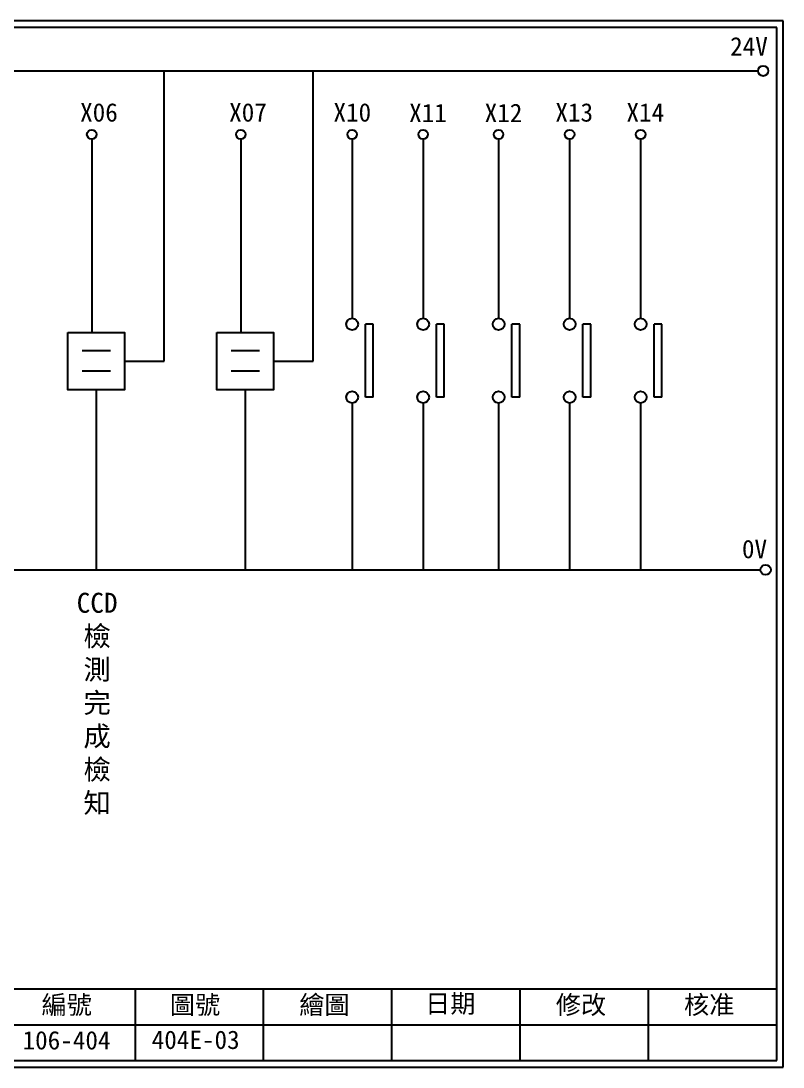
# Model space of a CAD drawing. Extents: x 275 to 562, y 265 to 469.
# Drawn here: x 413.3 to 561.9, y 264.9 to 468.9 of the extents above; entities that cross this region are included whole.
import ezdxf

# ---------------------------------------------------------------- set-up
doc = ezdxf.new("R2010")
doc.units = 0
doc.layers.get('0').update_dxf_attribs({"linetype": 'CONTINUOUS'})
doc.layers.add('圖框層', color=7, linetype='CONTINUOUS')
doc.layers.add('標尺寸層', color=3, linetype='CONTINUOUS')
doc.styles.add('CNS', font='romanc.shx', dxfattribs={"bigfont": 'chineset.shx'})
doc.styles.add('STSL', font='kaiu.ttf')

msp = doc.modelspace()

# ---------------------------------------------------------------- linework, layer by layer
for p, q in [((482.01, 409.78), (480.5, 409.78)), ((495.85, 409.78), (494.35, 409.78)), ((510.56, 409.78), (509.06, 409.78)), ((524.41, 409.78), (522.9, 409.78)), ((538.25, 409.78), (536.75, 409.78)), ((433.53, 402.6), (441.24, 402.6)), ((462.58, 402.6), (470.29, 402.6)), ((482.01, 395.55), (480.5, 395.55)), ((495.85, 395.55), (494.35, 395.55)), ((510.56, 395.55), (509.06, 395.55)), ((524.41, 395.55), (522.9, 395.55)), ((538.25, 395.55), (536.75, 395.55))]:
    msp.add_line(p, q)
for points in [[(422.5, 408.18), (433.53, 408.18), (433.53, 397.02), (422.5, 397.02)], [(451.55, 408.18), (462.58, 408.18), (462.58, 397.02), (451.55, 397.02)]]:
    msp.add_lwpolyline(points, close=True)
for centre in [(558.02, 459.17), (558.5, 361.9)]:
    msp.add_circle(centre, 1)
at = {"layer": '圖框層', "color": 7}
for p, q in [((561.9, 468.91), (274.9, 468.91)), ((560.65, 467.66), (276.15, 467.66)), ((560.65, 266.2), (560.65, 467.66)), ((561.9, 264.95), (561.9, 468.91)), ((276.15, 280.2), (560.65, 280.2)), ((435.65, 266.2), (435.65, 280.2)), ((460.65, 266.2), (460.65, 280.2)), ((485.65, 266.2), (485.65, 280.2)), ((510.65, 266.2), (510.65, 280.2)), ((535.65, 266.2), (535.65, 280.2)), ((410.65, 273.2), (560.65, 273.2)), ((276.15, 266.2), (560.65, 266.2)), ((274.9, 264.95), (561.9, 264.95))]:
    msp.add_line(p, q, dxfattribs=at)
at = {"layer": '標尺寸層', "color": 7}
for p, q in [((279.42, 459.17), (557.02, 459.17)), ((427.14, 445.86), (427.14, 408.18)), ((456.19, 445.86), (456.19, 408.18)), ((477.9, 445.86), (477.9, 410.93)), ((491.74, 445.86), (491.74, 410.93)), ((506.45, 445.86), (506.45, 410.93)), ((520.3, 445.86), (520.3, 410.93)), ((534.14, 445.86), (534.14, 410.93)), ((480.5, 395.55), (480.5, 409.78)), ((482.01, 395.55), (482.01, 409.78)), ((494.35, 395.55), (494.35, 409.78)), ((495.85, 395.55), (495.85, 409.78)), ((509.06, 395.55), (509.06, 409.78)), ((510.56, 395.55), (510.56, 409.78)), ((522.9, 395.55), (522.9, 409.78)), ((524.41, 395.55), (524.41, 409.78)), ((536.75, 395.55), (536.75, 409.78)), ((538.25, 395.55), (538.25, 409.78)), ((425.25, 404.63), (430.82, 404.63)), ((454.3, 404.63), (459.87, 404.63)), ((425.25, 400.66), (430.82, 400.66)), ((454.3, 400.66), (459.87, 400.66)), ((477.9, 394.41), (477.9, 361.9)), ((477.9, 394.4), (477.9, 361.9)), ((491.74, 394.41), (491.74, 361.9)), ((491.74, 394.4), (491.74, 361.9)), ((506.45, 394.41), (506.45, 361.9)), ((506.45, 394.4), (506.45, 361.9)), ((520.3, 394.41), (520.3, 361.9)), ((520.3, 394.4), (520.3, 361.9)), ((534.14, 394.41), (534.14, 361.9)), ((534.14, 394.4), (534.14, 361.9)), ((279.63, 361.9), (557.5, 361.9))]:
    msp.add_line(p, q, dxfattribs=at)
at = {"layer": '標尺寸層', "color": 0}
for p, q in [((441.24, 402.6), (441.24, 459.17)), ((470.29, 402.6), (470.29, 459.17)), ((428.02, 397.02), (428.02, 361.9)), ((457.06, 397.02), (457.06, 361.9))]:
    msp.add_line(p, q, dxfattribs=at)
at = {"layer": '標尺寸層', "color": 7}
for centre, radius in [((427.14, 446.78), 0.92), ((456.19, 446.78), 0.92), ((477.9, 446.78), 0.92), ((491.74, 446.78), 0.92), ((491.74, 446.78), 0.92), ((506.45, 446.78), 0.92), ((520.3, 446.78), 0.92), ((520.3, 446.78), 0.92), ((534.14, 446.78), 0.92), ((534.14, 446.78), 0.92), ((477.9, 409.78), 1.15), ((491.74, 409.78), 1.15), ((506.45, 409.78), 1.15), ((520.3, 409.78), 1.15), ((534.14, 409.78), 1.15), ((477.9, 395.55), 1.15), ((491.74, 395.55), 1.15), ((506.45, 395.55), 1.15), ((520.3, 395.55), 1.15), ((534.14, 395.55), 1.15)]:
    msp.add_circle(centre, radius, dxfattribs=at)

# ---------------------------------------------------------------- texts
at = {"layer": '圖框層', "color": 4, "style": 'STSL'}
for s, p in [('24V', (551.58, 462.16)), ('X06', (424.88, 449.28)), ('X07', (453.93, 449.28)), ('X10', (474.26, 449.28)), ('X13', (517.52, 449.28)), ('X14', (531.37, 449.28)), ('X11', (489.01, 449.18)), ('X12', (503.73, 449.18)), ('0V', (553.88, 364.15)), ('繪圖', (467.59, 275.29)), ('日期', (492.12, 275.53)), ('編號', (417.36, 275.28)), ('圖號', (442.36, 275.28)), ('修改', (517.59, 275.29)), ('核准', (542.59, 275.29)), ('106-404', (413.66, 268.38)), ('404E-03', (438.83, 268.47))]:
    msp.add_text(s, height=3.6, dxfattribs=at).set_placement(p)
at = {"layer": '標尺寸層', "color": 7, "insert": (428.2, 335.76), "char_height": 3.9, "width": 4.9608, "attachment_point": 5, "style": 'CNS'}
msp.add_mtext('{\\fDFKai-SB|b0|i0|c136|p65;CCD\\P檢測完成檢知}', dxfattribs=at)

doc.saveas('drawing.dxf')
